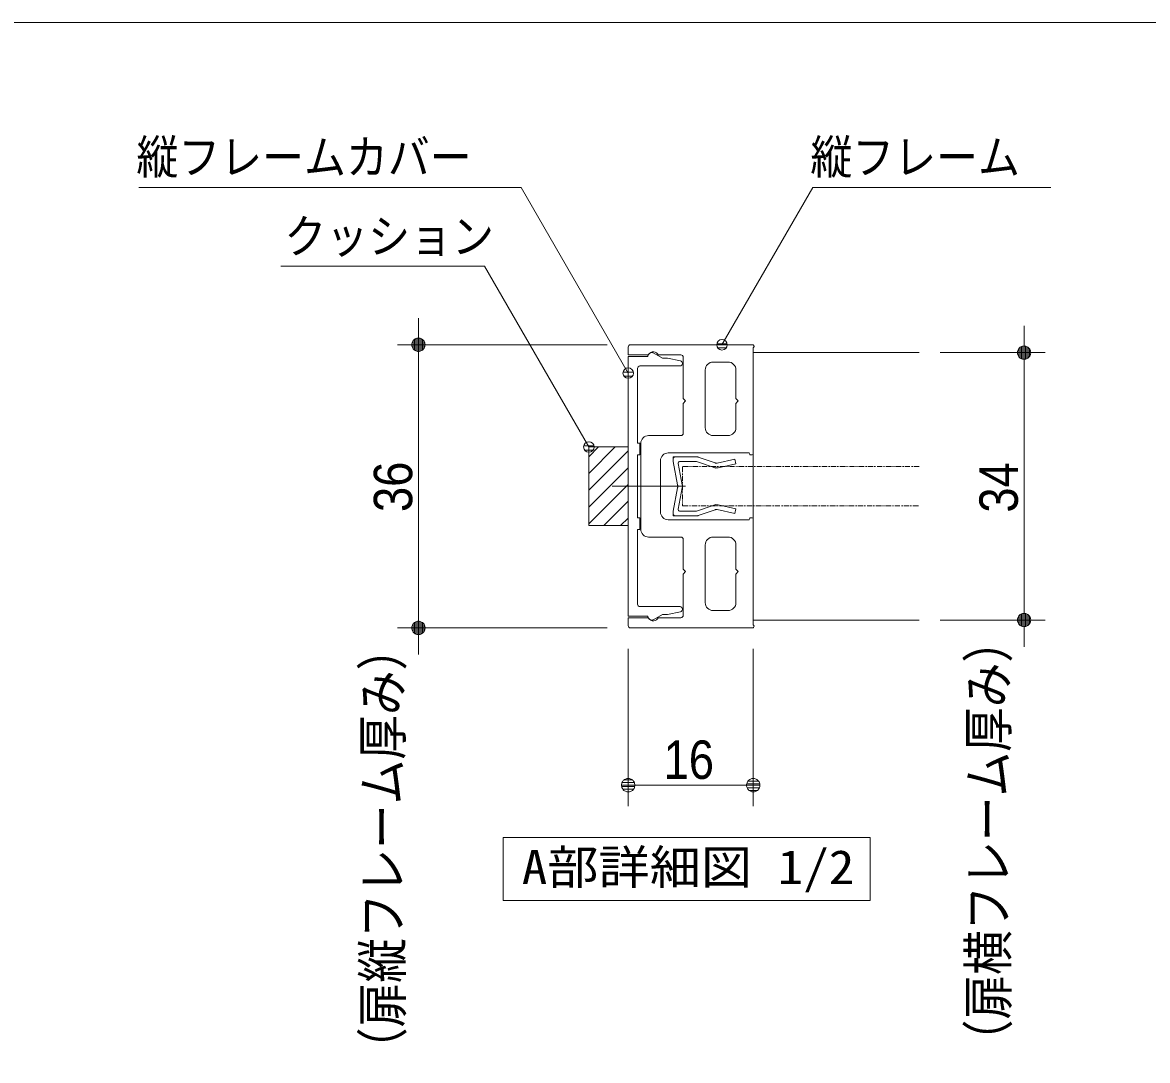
# Model space of a CAD drawing. Units: millimetres, scale not verified. Extents: x -6062 to 6062, y -3045 to 3045.
# Drawn here: x -4756 to -3683, y 1780 to 2770 of the extents above; entities that cross this region are included whole.
import ezdxf
from ezdxf.enums import TextEntityAlignment as Align

# ---------------------------------------------------------------- set-up
doc = ezdxf.new("R2010")
doc.units = ezdxf.units.MM
doc.header["$LTSCALE"] = 20
doc.linetypes.add('DOUBLE_CHAIN1', pattern=[8.8, 5, -1, 0.6, -0.6, 0.6, -1])
for name, color, linetype, lineweight in [('0-0_2寸法-2', 7, 'Continuous', 9), ('0-1_0', 7, 'Continuous', 9), ('0-2_2寸法-1', 7, 'Continuous', 9), ('0-3_2寸法-3', 7, 'Continuous', 9), ('0-4_3一般', 7, 'Continuous', 9), ('0-5_1図面枠', 7, 'Continuous', 9)]:
    doc.layers.add(name, color=color, linetype=linetype, lineweight=lineweight)
doc.styles.add('ＭＳ ゴシック', font='')
doc.styles.add('ＭＳ Ｐゴシック', font='')
doc.styles.get('ＭＳ ゴシック').set_extended_font_data('MS Gothic')
doc.styles.get('ＭＳ Ｐゴシック').set_extended_font_data('MS PGothic')

# ---------------------------------------------------------------- blocks, each defined once
blk = doc.blocks.new('_Dot')
at = {"layer": '0-1_0'}
for p, q in [((-10, 0), (-20, 0)), ((9.78, 2), (-9.78, 2)), ((7.99, 6), (-7.99, 6)), ((9.16, -3.98), (-9.16, -3.98)), ((6, -7.98), (-6, -7.98))]:
    blk.add_line(p, q, dxfattribs=at)
for points in [[(10, 0), (9.92, 1.25), (9.69, 2.49), (9.3, 3.68), (8.76, 4.82), (8.09, 5.88), (7.29, 6.85), (6.37, 7.71), (5.36, 8.44), (4.26, 9.05), (3.09, 9.51), (1.87, 9.82), (0.63, 9.98), (-0.63, 9.98), (-1.87, 9.82), (-3.09, 9.51), (-4.26, 9.05), (-5.36, 8.44), (-6.37, 7.71), (-7.29, 6.85), (-8.09, 5.88), (-8.76, 4.82), (-9.3, 3.68), (-9.69, 2.49), (-9.92, 1.25), (-10, 0), (0, 0)], [(-10, 0), (-9.92, -1.25), (-9.69, -2.49), (-9.3, -3.68), (-8.76, -4.82), (-8.09, -5.88), (-7.29, -6.85), (-6.37, -7.71), (-5.36, -8.44), (-4.26, -9.05), (-3.09, -9.51), (-1.87, -9.82), (-0.63, -9.98), (0.63, -9.98), (1.87, -9.82), (3.09, -9.51), (4.26, -9.05), (5.36, -8.44), (6.37, -7.71), (7.29, -6.85), (8.09, -5.88), (8.76, -4.82), (9.3, -3.68), (9.69, -2.49), (9.92, -1.25), (10, 0), (0, 0)]]:
    blk.add_lwpolyline(points, close=True, dxfattribs=at)
blk = doc.blocks.new('グループ-11')
at = {"layer": '0-3_2寸法-3'}
blk.add_lwpolyline([(-43192.5, 38654.4), (-50192.5, 38654.4), (-50192.5, 39854.4), (-43192.5, 39854.4)], close=True, dxfattribs=at)
at = {"layer": '0-3_2寸法-3', "style": 'ＭＳ ゴシック', "width": 1.1}
blk.add_text('A部詳細図 1/2', height=650.9, dxfattribs=at).set_placement((-49839.4, 38772), align=Align.BOTTOM_LEFT)
blk = doc.blocks.new('グループ-14')
at = {"layer": '0-4_3一般'}
for p, q in [((-46955, 47071.9), (-46955, 47116.9)), ((-46910, 47116.9), (-46955, 47116.9)), ((-46955, 47026.9), (-46955, 47071.9)), ((-46955, 47026.9), (-46867.6, 46582.4)), ((-46910, 47116.9), (-46494.9, 47116.9)), ((-46858.2, 46991.3), (-46777.6, 46582.4)), ((-46828.8, 47026.9), (-46505, 47026.9)), ((-46190.7, 46920.9), (-46505, 47026.9)), ((-46475.7, 47112.5), (-46152.2, 47002.3)), ((-46152.2, 47002.3), (-46134, 46993.7)), ((-46114.2, 46997.9), (-46134, 46993.7)), ((-46190.7, 46920.9), (-46145, 46899.4)), ((-46095.6, 46909.8), (-46145, 46899.4)), ((-46955, 46081.9), (-46867.6, 46526.3)), ((-46858.2, 46117.5), (-46777.6, 46526.3)), ((-46505, 46081.9), (-46190.7, 46187.8)), ((-46190.7, 46187.8), (-46145, 46209.4)), ((-46095.6, 46198.9), (-46145, 46209.4)), ((-46955, 46036.9), (-46955, 46081.9)), ((-46955, 46036.9), (-46955, 45991.9)), ((-46910, 45991.9), (-46955, 45991.9)), ((-46494.9, 45991.9), (-46910, 45991.9)), ((-46828.8, 46081.9), (-46505, 46081.9)), ((-46152.2, 46106.4), (-46475.7, 45996.2)), ((-46152.2, 46106.4), (-46134, 46115)), ((-46114.2, 46110.8), (-46134, 46115))]:
    blk.add_line(p, q, dxfattribs=at)
for points in [[(-46114.2, 46997.9), (-45773.6, 47069.9), (-45755, 46981.9), (-46095.6, 46909.8)], [(-46095.6, 46198.9), (-45755, 46126.9), (-45773.6, 46038.8), (-46114.2, 46110.8)]]:
    blk.add_lwpolyline(points, dxfattribs=at)
at = {"layer": '0-4_3一般', "linetype": 'DOUBLE_CHAIN1'}
blk.add_lwpolyline([(-42260, 46929.4), (-46775, 46929.4), (-46775, 46179.4), (-42260, 46179.4)], dxfattribs=at)
at = {"layer": '0-4_3一般'}
for centre, radius, start, end in [((-46910, 47071.9), 45, 135, 180), ((-46910, 47071.9), 45, 90, 135), ((-46828.8, 46996.9), 30, 140.3825, 190.76501), ((-46828.8, 46996.9), 30, 90, 140.3825), ((-46494.9, 47071.9), 45, 77.36114, 90), ((-46494.9, 47071.9), 45, 64.72228, 77.36114), ((-46126.6, 47056.6), 60, 244.72228, 263.33323), ((-46126.6, 47056.6), 60, 263.33323, 281.94418), ((-46126.6, 47056.6), 150, 244.72228, 263.33323), ((-46126.6, 47056.6), 150, 263.33323, 281.94418), ((-47015, 46554.4), 150, 5.3825, 10.76501), ((-47015, 46554.4), 150, 0, 5.3825), ((-46925, 46554.4), 150, 5.3825, 10.76501), ((-46925, 46554.4), 150, 0, 5.3825), ((-47015, 46554.4), 150, 349.23499, 354.6175), ((-47015, 46554.4), 150, 354.6175, 0), ((-46925, 46554.4), 150, 349.23499, 354.6175), ((-46925, 46554.4), 150, 354.6175, 0), ((-46126.6, 46052.1), 150, 96.66677, 115.27772), ((-46126.6, 46052.1), 150, 78.05582, 96.66677), ((-46910, 46036.9), 45, 180, 225), ((-46910, 46036.9), 45, 225, 270), ((-46828.8, 46111.9), 30, 169.23499, 219.6175), ((-46828.8, 46111.9), 30, 219.6175, 270), ((-46494.9, 46036.9), 45, 270, 282.63886), ((-46494.9, 46036.9), 45, 282.63886, 295.27772), ((-46126.6, 46052.1), 60, 96.66677, 115.27772), ((-46126.6, 46052.1), 60, 78.05582, 96.66677)]:
    blk.add_arc(centre, radius, start, end, dxfattribs=at)
blk = doc.blocks.new('グループ-15')
at = {"layer": '0-4_3一般'}
for p, q in [((-46811.2, 48946.6), (-47060.4, 48996.4)), ((-47630, 47379.4), (-47630, 48804.4)), ((-47585, 48849.4), (-46820, 48849.4)), ((-46775, 48894.4), (-46775, 48902.5)), ((-47630, 45954.4), (-47630, 47154.4)), ((-47212.7, 46554.4), (-48112.7, 46554.4)), ((-47630, 44304.4), (-47630, 45729.4)), ((-46820, 44259.4), (-47585, 44259.4)), ((-46775, 44206.2), (-46775, 44214.4)), ((-47060.4, 44112.3), (-46811.2, 44162.1))]:
    blk.add_line(p, q, dxfattribs=at)
for points in [[(-47435, 49029.4), (-47810, 49029.4), (-47810, 44079.4), (-47435, 44079.4)], [(-47089.9, 48999.4), (-47158, 48999.4), (-47322.5, 49094.3)], [(-47630, 47154.4), (-47585, 47154.4), (-47585, 47379.4), (-47630, 47379.4)], [(-47630, 45729.4), (-47585, 45729.4), (-47585, 45954.4), (-47630, 45954.4)], [(-47322.5, 44014.4), (-47158, 44109.4), (-47089.9, 44109.4)]]:
    blk.add_lwpolyline(points, dxfattribs=at)
for centre, radius, start, end in [((-47360, 49029.4), 75, 120, 180), ((-47360, 49029.4), 75, 60, 120), ((-47089.9, 48849.4), 150, 84.34503, 90), ((-47089.9, 48849.4), 150, 78.69007, 84.34503), ((-46820, 48902.5), 45, 39.34503, 78.69007), ((-46820, 48902.5), 45, 0, 39.34503), ((-47585, 48804.4), 45, 135, 180), ((-47585, 48804.4), 45, 90, 135), ((-46820, 48894.4), 45, 270, 315), ((-46820, 48894.4), 45, 315, 0), ((-47585, 44304.4), 45, 180, 225), ((-47585, 44304.4), 45, 225, 270), ((-46820, 44214.4), 45, 45, 90), ((-46820, 44214.4), 45, 0, 45), ((-46820, 44206.2), 45, 320.65497, 0), ((-47360, 44079.4), 75, 180, 240), ((-47360, 44079.4), 75, 240, 300), ((-47089.9, 44259.4), 150, 270, 275.65497), ((-47089.9, 44259.4), 150, 275.65497, 281.30993), ((-46820, 44206.2), 45, 281.30993, 320.65497)]:
    blk.add_arc(centre, radius, start, end, dxfattribs=at)
blk = doc.blocks.new('グループ-16')
at = {"layer": '0-4_3一般'}
for p, q in [((-47810, 49059.4), (-47810, 49209.4)), ((-45440, 49254.4), (-47765, 49254.4)), ((-45425, 47184.4), (-45425, 49194.4)), ((-45410, 49220.3), (-45410, 49224.4)), ((-47442.2, 49059.4), (-47810, 49059.4)), ((-46805, 49059.4), (-47235.1, 49059.4)), ((-46760, 49014.4), (-46760, 48226.9)), ((-46190, 48924.4), (-45905, 48924.4)), ((-46340, 48774.4), (-46340, 47671.9)), ((-45755, 48774.4), (-45755, 48226.9)), ((-46715, 48181.9), (-46760, 48226.9)), ((-46760, 48136.9), (-46715, 48181.9)), ((-46760, 48136.9), (-46760, 47566.9)), ((-45710, 48181.9), (-45755, 48226.9)), ((-45755, 48136.9), (-45710, 48181.9)), ((-45755, 48136.9), (-45755, 47671.9)), ((-47420, 47521.9), (-46805, 47521.9)), ((-46190, 47521.9), (-45905, 47521.9)), ((-47570, 47371.9), (-47570, 45736.9)), ((-47195, 47041.9), (-47195, 46066.9)), ((-45470, 47154.4), (-45455, 47154.4)), ((-46715, 46554.4), (-47881.1, 46554.4)), ((-47045, 45916.9), (-45500, 45916.9)), ((-45500, 45916.9), (-45500, 45924.4)), ((-45470, 45954.4), (-45455, 45954.4)), ((-45425, 45924.4), (-45425, 43914.4)), ((-47420, 45586.9), (-46805, 45586.9)), ((-46760, 44971.9), (-46760, 45541.9)), ((-46190, 45586.9), (-45905, 45586.9)), ((-46340, 44334.4), (-46340, 45436.9)), ((-45755, 44971.9), (-45755, 45436.9)), ((-46715, 44926.9), (-46760, 44971.9)), ((-46760, 44881.9), (-46715, 44926.9)), ((-46760, 44094.4), (-46760, 44881.9)), ((-45710, 44926.9), (-45755, 44971.9)), ((-45755, 44881.9), (-45710, 44926.9)), ((-45755, 44334.4), (-45755, 44881.9)), ((-47442.2, 44049.4), (-47810, 44049.4)), ((-47810, 44049.4), (-47810, 43899.4)), ((-46805, 44049.4), (-47235.1, 44049.4)), ((-46190, 44184.4), (-45905, 44184.4)), ((-45440, 43854.4), (-47765, 43854.4)), ((-45410, 43888.4), (-45410, 43884.4))]:
    blk.add_line(p, q, dxfattribs=at)
blk.add_lwpolyline([(-47045, 47191.9), (-45500, 47191.9), (-45500, 47184.4)], dxfattribs=at)
for centre, radius, start, end in [((-47765, 49209.4), 45, 135, 180), ((-47765, 49209.4), 45, 90, 135), ((-45440, 49224.4), 30, 45, 90), ((-45440, 49220.3), 30, 300, 330), ((-45440, 49224.4), 30, 0, 45), ((-45440, 49220.3), 30, 330, 0), ((-47442.2, 49089.4), 30, 270, 298.12551), ((-47442.2, 49089.4), 30, 298.12551, 326.25101), ((-47330, 49014.4), 105, 85.81397, 146.25101), ((-47330, 49014.4), 105, 25.37693, 85.81397), ((-46805, 49014.4), 45, 45, 90), ((-46805, 49014.4), 45, 0, 45), ((-46190, 48774.4), 150, 90, 135), ((-45905, 48774.4), 150, 45, 90), ((-46190, 48774.4), 150, 135, 180), ((-45905, 48774.4), 150, 0, 45), ((-46190, 47671.9), 150, 180, 225), ((-45905, 47671.9), 150, 315, 0), ((-47420, 47371.9), 150, 135, 180), ((-47420, 47371.9), 150, 90, 135), ((-46805, 47566.9), 45, 270, 315), ((-46805, 47566.9), 45, 315, 0), ((-46190, 47671.9), 150, 225, 270), ((-45905, 47671.9), 150, 270, 315), ((-47045, 47041.9), 150, 135, 180), ((-47045, 47041.9), 150, 90, 135), ((-45470, 47184.4), 30, 180, 225), ((-45470, 47184.4), 30, 225, 270), ((-45455, 47184.4), 30, 270, 315), ((-45455, 47184.4), 30, 315, 0), ((-47045, 46066.9), 150, 180, 225), ((-47045, 46066.9), 150, 225, 270), ((-45470, 45924.4), 30, 135, 180), ((-45470, 45924.4), 30, 90, 135), ((-45455, 45924.4), 30, 45, 90), ((-45455, 45924.4), 30, 0, 45), ((-47420, 45736.9), 150, 180, 225), ((-47420, 45736.9), 150, 225, 270), ((-46805, 45541.9), 45, 45, 90), ((-46805, 45541.9), 45, 0, 45), ((-46190, 45436.9), 150, 135, 180), ((-46190, 45436.9), 150, 90, 135), ((-45905, 45436.9), 150, 45, 90), ((-45905, 45436.9), 150, 0, 45), ((-46190, 44334.4), 150, 180, 225), ((-46190, 44334.4), 150, 225, 270), ((-45905, 44334.4), 150, 270, 315), ((-45905, 44334.4), 150, 315, 0), ((-47442.2, 44019.4), 30, 61.87449, 90), ((-47442.2, 44019.4), 30, 33.74899, 61.87449), ((-47330, 44094.4), 105, 213.74899, 274.18603), ((-47330, 44094.4), 105, 274.18603, 334.62307), ((-46805, 44094.4), 45, 270, 315), ((-46805, 44094.4), 45, 315, 0), ((-47765, 43899.4), 45, 180, 225), ((-47765, 43899.4), 45, 225, 270), ((-45440, 43884.4), 30, 270, 315), ((-45440, 43888.4), 30, 30, 60), ((-45440, 43884.4), 30, 315, 0), ((-45440, 43888.4), 30, 0, 30)]:
    blk.add_arc(centre, radius, start, end, dxfattribs=at)
blk.add_blockref('グループ-15', (0, 0), dxfattribs=at)
blk = doc.blocks.new('グループ-17')
at = {"layer": '0-4_3一般'}
blk.add_lwpolyline([(-42260, 44004.4), (-45425, 44004.4), (-45425, 49104.4), (-42260, 49104.4)], dxfattribs=at)
blk = doc.blocks.new('グループ-18')
at = {"layer": '0-4_3一般'}
for p, q in [((-48560, 47120), (-48375.6, 47304.4)), ((-48560, 46800), (-48055.6, 47304.4)), ((-48560, 46480), (-47810, 47230)), ((-48560, 46160), (-47810, 46910)), ((-48560, 45840), (-47810, 46590)), ((-48275.6, 45804.4), (-47810, 46270)), ((-47955.6, 45804.4), (-47810, 45950))]:
    blk.add_line(p, q, dxfattribs=at)
blk.add_lwpolyline([(-48560, 47304.4), (-47810, 47304.4), (-47810, 45804.4), (-48560, 45804.4)], close=True, dxfattribs=at)
blk.add_lwpolyline([(-48560, 47304.4), (-47810, 47304.4), (-47810, 45804.4), (-48560, 45804.4)], close=True, dxfattribs=at)
for name in ['グループ-16', 'グループ-17', 'グループ-14']:
    blk.add_blockref(name, (0, 0), dxfattribs=at)
blk = doc.blocks.new('グループ-97')
at = {"layer": '0-5_1図面枠'}
blk.add_lwpolyline([(-80000, 55400), (80000, 55400), (80000, -55400), (-80000, -55400)], close=True, dxfattribs=at)
blk = doc.blocks.new('図面枠')
at = {"layer": '0-5_1図面枠'}
blk.add_blockref('グループ-97', (0, 0), dxfattribs=at)

msp = doc.modelspace()

# ---------------------------------------------------------------- linework, layer by layer
at = {"layer": '0-0_2寸法-2'}
for p, q in [((-4378, 2475.43), (-4378, 2488.14)), ((-3800.5, 2467.93), (-3800.5, 2480.64)), ((-4198, 2462.72), (-4398, 2462.72)), ((-4378, 2462.72), (-4378, 2192.72)), ((-3880.5, 2455.22), (-3780.5, 2455.22)), ((-3800.5, 2200.22), (-3800.5, 2455.22)), ((-3880.5, 2200.22), (-3780.5, 2200.22)), ((-4198, 2192.72), (-4398, 2192.72)), ((-4378, 2180.01), (-4378, 2167.29)), ((-3800.5, 2187.51), (-3800.5, 2174.79))]:
    msp.add_line(p, q, dxfattribs=at)
at = {"layer": '0-2_2寸法-1'}
for p, q in [((-4198, 2462.72), (-4398, 2462.72)), ((-4378, 2450.01), (-4378, 2205.43)), ((-3880.5, 2455.22), (-3780.5, 2455.22)), ((-3800.5, 2212.93), (-3800.5, 2442.51)), ((-3880.5, 2200.22), (-3780.5, 2200.22)), ((-4198, 2192.72), (-4398, 2192.72)), ((-4178, 2172.72), (-4178, 2022.72)), ((-4058.75, 2172.72), (-4058.75, 2022.72)), ((-4165.29, 2042.72), (-4071.46, 2042.72))]:
    msp.add_line(p, q, dxfattribs=at)
at = {"layer": '0-3_2寸法-3'}
for p, q in [((-4088.39, 2467.71), (-4088.73, 2467.71)), ((-4088.39, 2467.71), (-4088.73, 2467.71)), ((-4083.67, 2463.71), (-4093.46, 2463.71)), ((-4084.57, 2459.71), (-4092.56, 2459.71)), ((-4173.11, 2436.71), (-4182.89, 2436.71)), ((-4177.83, 2440.71), (-4178.17, 2440.71)), ((-4177.83, 2440.71), (-4178.17, 2440.71)), ((-4174, 2432.71), (-4182, 2432.71)), ((-4210.61, 2366.21), (-4220.39, 2366.21)), ((-4211.5, 2362.21), (-4219.5, 2362.21)), ((-4215.33, 2370.21), (-4215.67, 2370.21)), ((-4215.33, 2370.21), (-4215.67, 2370.21))]:
    msp.add_line(p, q, dxfattribs=at)
for points in [[(-4178, 2435.72), (-4280.19, 2612.72), (-4644.63, 2612.72)], [(-4088.56, 2462.72), (-4001.96, 2612.72), (-3775.08, 2612.72)], [(-4215.5, 2365.22), (-4315.09, 2537.72), (-4509.18, 2537.72)]]:
    msp.add_lwpolyline(points, dxfattribs=at)
for centre in [(-4088.56, 2462.72), (-4088.56, 2462.72), (-4178, 2435.72), (-4178, 2435.72), (-4215.5, 2365.22), (-4215.5, 2365.22)]:
    msp.add_circle(centre, 5.01, dxfattribs=at)

# ---------------------------------------------------------------- block references
at = {"layer": '0-0_2寸法-2', "xscale": 0.6356201, "yscale": 0.6356201}
for p, rotation in [((-4378, 2462.72), 270), ((-3800.5, 2455.22), 270), ((-3800.5, 2200.22), 90), ((-4378, 2192.72), 90)]:
    msp.add_blockref('_Dot', p, dxfattribs=dict(at, rotation=rotation))
at = {"layer": '0-2_2寸法-1', "xscale": 0.6356201, "yscale": 0.6356201}
for p, rotation in [((-4378, 2462.72), 90), ((-3800.5, 2455.22), 90), ((-3800.5, 2200.22), 270), ((-4378, 2192.72), 270), ((-4178, 2042.72), 180)]:
    msp.add_blockref('_Dot', p, dxfattribs=dict(at, rotation=rotation))
msp.add_blockref('_Dot', (-4058.75, 2042.72), dxfattribs=at)
at = {"layer": '0-3_2寸法-3', "xscale": 0.05, "yscale": 0.05}
msp.add_blockref('グループ-11', (-1787.5, 0), dxfattribs=at)
at = {"layer": '0-4_3一般', "xscale": 0.05, "yscale": 0.05}
msp.add_blockref('グループ-18', (-1787.5, 0), dxfattribs=at)
at = {"layer": '0-5_1図面枠', "xscale": 0.05, "yscale": 0.05}
msp.add_blockref('図面枠', (-1787.5, 0), dxfattribs=at)

# ---------------------------------------------------------------- texts
at = {"layer": '0-0_2寸法-2', "style": 'ＭＳ Ｐゴシック', "width": 0.85}
for s, p in [('（扉横フレーム厚み）', (-3805.48, 1776.75)), ('（扉縦フレーム厚み）', (-4382.98, 1769.27))]:
    msp.add_text(s, height=36.69, rotation=90, dxfattribs=at).set_placement(p, align=Align.BOTTOM_LEFT)
at = {"layer": '0-2_2寸法-1', "style": 'ＭＳ Ｐゴシック', "width": 0.9}
for s, p in [('36', (-4372.94, 2303.23)), ('34', (-3795.44, 2302.64))]:
    msp.add_text(s, height=36.66, rotation=90, dxfattribs=at).set_placement(p, align=Align.BOTTOM_LEFT)
msp.add_text('16', height=36.66, dxfattribs=at).set_placement((-4144.2, 2037.76), align=Align.BOTTOM_LEFT)
at = {"layer": '0-3_2寸法-3', "style": 'ＭＳ ゴシック', "width": 0.9}
for s, p in [('縦フレームカバー', (-4646.93, 2615.69)), ('縦フレーム', (-4004.26, 2615.69)), ('クッション', (-4505.84, 2540.11))]:
    msp.add_text(s, height=32.55, dxfattribs=at).set_placement(p, align=Align.BOTTOM_LEFT)

doc.saveas('drawing.dxf')
